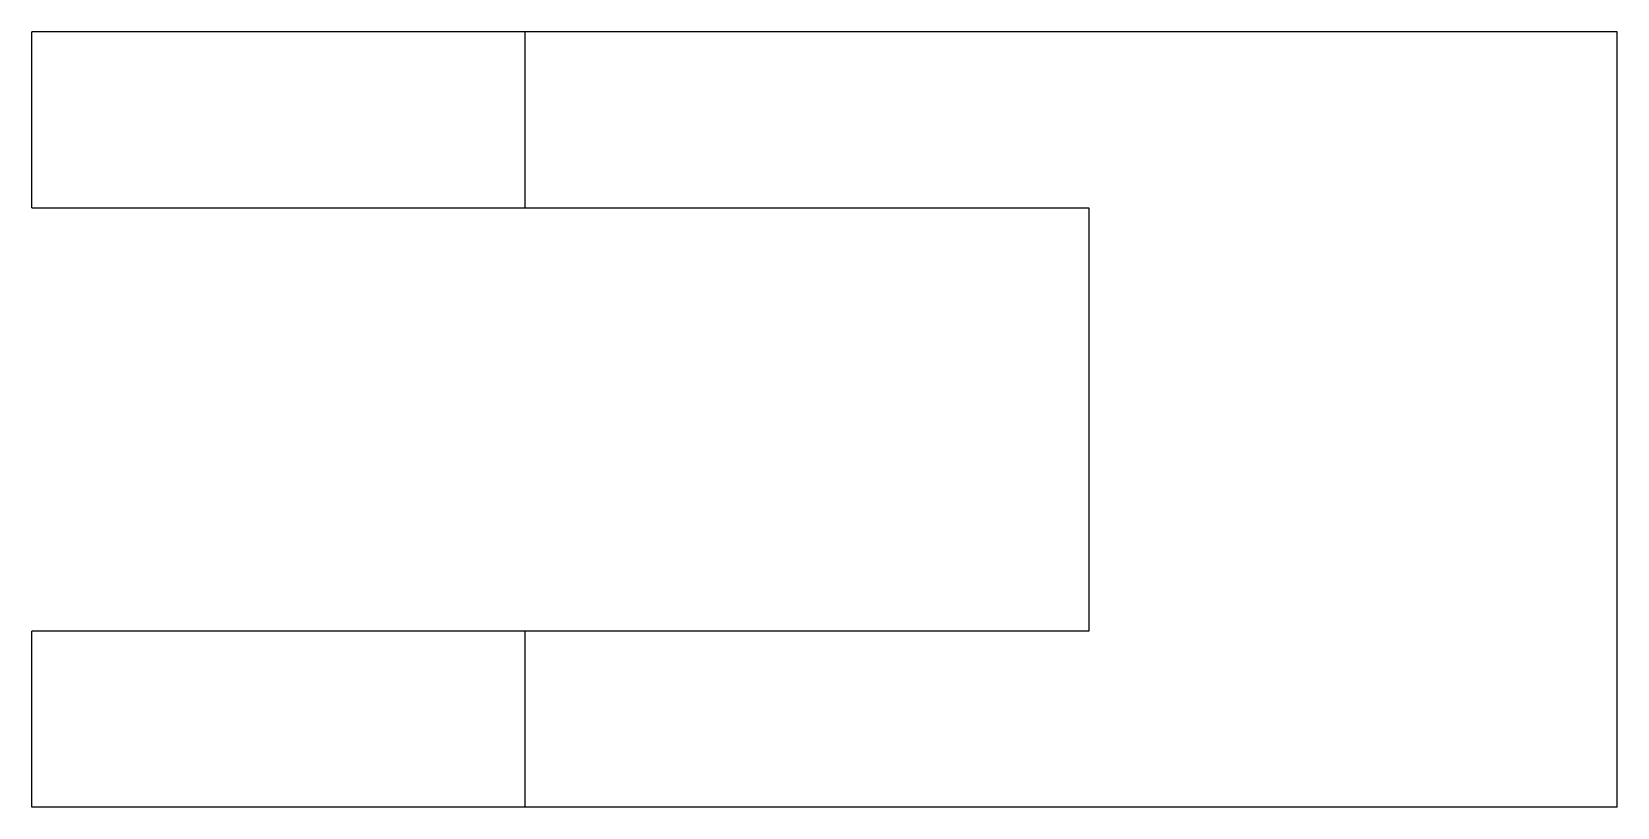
# Model space of a CAD drawing. Header units: metres. Extents: x -10 to 35, y -22 to 0.
import ezdxf

# ---------------------------------------------------------------- set-up
doc = ezdxf.new("R2010")
doc.units = ezdxf.units.M

msp = doc.modelspace()

# ---------------------------------------------------------------- linework, layer by layer
for points in [[(-10, -5), (-10, -4.9), (-10, -4.8), (-10, -4.7), (-10, -4.6), (-10, -4.5), (-10, -4.4), (-10, -4.3), (-10, -4.2), (-10, -4.1), (-10, -4), (-10, -3.9), (-10, -3.8), (-10, -3.7), (-10, -3.6), (-10, -3.5), (-10, -3.4), (-10, -3.3), (-10, -3.2), (-10, -3.1), (-10, -3), (-10, -2.9), (-10, -2.8), (-10, -2.7), (-10, -2.6), (-10, -2.5), (-10, -2.4), (-10, -2.3), (-10, -2.2), (-10, -2.1), (-10, -2), (-10, -1.9), (-10, -1.8), (-10, -1.7), (-10, -1.6), (-10, -1.5), (-10, -1.4), (-10, -1.3), (-10, -1.2), (-10, -1.1), (-10, -1), (-10, -0.9), (-10, -0.8), (-10, -0.7), (-10, -0.6), (-10, -0.5), (-10, -0.4), (-10, -0.3), (-10, -0.2), (-10, -0.1), (-10, 0)], [(4, 0), (3.951, 0), (3.902, 0), (3.853, 0), (3.762, 0), (3.617, 0), (3.472, 0), (3.327, 0), (3.107, 0), (2.873, 0), (2.64, 0), (2.384, 0), (2.074, 0), (1.763, 0), (1.453, 0), (1.099, 0), (0.727, 0), (0.356, 0), (-0.022, 0), (-0.436, 0), (-0.851, 0), (-1.265, 0), (-1.692, 0), (-2.128, 0), (-2.564, 0), (-3, 0), (-3.436, 0), (-3.872, 0), (-4.308, 0), (-4.735, 0), (-5.149, 0), (-5.564, 0), (-5.978, 0), (-6.356, 0), (-6.727, 0), (-7.099, 0), (-7.453, 0), (-7.763, 0), (-8.074, 0), (-8.384, 0), (-8.64, 0), (-8.873, 0), (-9.107, 0), (-9.327, 0), (-9.472, 0), (-9.617, 0), (-9.762, 0), (-9.853, 0), (-9.902, 0), (-9.951, 0), (-10, 0)], [(4, -5), (4, -4.9), (4, -4.8), (4, -4.7), (4, -4.6), (4, -4.5), (4, -4.4), (4, -4.3), (4, -4.2), (4, -4.1), (4, -4), (4, -3.9), (4, -3.8), (4, -3.7), (4, -3.6), (4, -3.5), (4, -3.4), (4, -3.3), (4, -3.2), (4, -3.1), (4, -3), (4, -2.9), (4, -2.8), (4, -2.7), (4, -2.6), (4, -2.5), (4, -2.4), (4, -2.3), (4, -2.2), (4, -2.1), (4, -2), (4, -1.9), (4, -1.8), (4, -1.7), (4, -1.6), (4, -1.5), (4, -1.4), (4, -1.3), (4, -1.2), (4, -1.1), (4, -1), (4, -0.9), (4, -0.8), (4, -0.7), (4, -0.6), (4, -0.5), (4, -0.4), (4, -0.3), (4, -0.2), (4, -0.1), (4, 0)], [(35, 0), (34.38, 0), (33.76, 0), (33.14, 0), (32.52, 0), (31.9, 0), (31.28, 0), (30.66, 0), (30.04, 0), (29.42, 0), (28.8, 0), (28.18, 0), (27.56, 0), (26.94, 0), (26.32, 0), (25.7, 0), (25.08, 0), (24.46, 0), (23.84, 0), (23.22, 0), (22.6, 0), (21.98, 0), (21.36, 0), (20.74, 0), (20.12, 0), (19.5, 0), (18.88, 0), (18.26, 0), (17.64, 0), (17.02, 0), (16.4, 0), (15.78, 0), (15.16, 0), (14.54, 0), (13.92, 0), (13.3, 0), (12.68, 0), (12.06, 0), (11.44, 0), (10.82, 0), (10.2, 0), (9.58, 0), (8.96, 0), (8.34, 0), (7.72, 0), (7.1, 0), (6.48, 0), (5.86, 0), (5.24, 0), (4.62, 0), (4, 0)], [(35, -22), (35, -21.56), (35, -21.12), (35, -20.68), (35, -20.24), (35, -19.8), (35, -19.36), (35, -18.92), (35, -18.48), (35, -18.04), (35, -17.6), (35, -17.16), (35, -16.72), (35, -16.28), (35, -15.84), (35, -15.4), (35, -14.96), (35, -14.52), (35, -14.08), (35, -13.64), (35, -13.2), (35, -12.76), (35, -12.32), (35, -11.88), (35, -11.44), (35, -11), (35, -10.56), (35, -10.12), (35, -9.68), (35, -9.24), (35, -8.8), (35, -8.36), (35, -7.92), (35, -7.48), (35, -7.04), (35, -6.6), (35, -6.16), (35, -5.72), (35, -5.28), (35, -4.84), (35, -4.4), (35, -3.96), (35, -3.52), (35, -3.08), (35, -2.64), (35, -2.2), (35, -1.76), (35, -1.32), (35, -0.88), (35, -0.44), (35, 0)], [(-10, -5), (-9.951, -5), (-9.902, -5), (-9.853, -5), (-9.762, -5), (-9.617, -5), (-9.472, -5), (-9.327, -5), (-9.107, -5), (-8.873, -5), (-8.64, -5), (-8.384, -5), (-8.074, -5), (-7.763, -5), (-7.453, -5), (-7.099, -5), (-6.727, -5), (-6.356, -5), (-5.978, -5), (-5.564, -5), (-5.149, -5), (-4.735, -5), (-4.308, -5), (-3.872, -5), (-3.436, -5), (-3, -5), (-2.564, -5), (-2.128, -5), (-1.692, -5), (-1.265, -5), (-0.851, -5), (-0.436, -5), (-0.022, -5), (0.356, -5), (0.727, -5), (1.099, -5), (1.453, -5), (1.763, -5), (2.074, -5), (2.384, -5), (2.64, -5), (2.873, -5), (3.107, -5), (3.327, -5), (3.472, -5), (3.617, -5), (3.762, -5), (3.853, -5), (3.902, -5), (3.951, -5), (4, -5)], [(4, -5), (4.32, -5), (4.64, -5), (4.96, -5), (5.28, -5), (5.6, -5), (5.92, -5), (6.24, -5), (6.56, -5), (6.88, -5), (7.2, -5), (7.52, -5), (7.84, -5), (8.16, -5), (8.48, -5), (8.8, -5), (9.12, -5), (9.44, -5), (9.76, -5), (10.08, -5), (10.4, -5), (10.72, -5), (11.04, -5), (11.36, -5), (11.68, -5), (12, -5), (12.32, -5), (12.64, -5), (12.96, -5), (13.28, -5), (13.6, -5), (13.92, -5), (14.24, -5), (14.56, -5), (14.88, -5), (15.2, -5), (15.52, -5), (15.84, -5), (16.16, -5), (16.48, -5), (16.8, -5), (17.12, -5), (17.44, -5), (17.76, -5), (18.08, -5), (18.4, -5), (18.72, -5), (19.04, -5), (19.36, -5), (19.68, -5), (20, -5)], [(20, -5), (20, -5.24), (20, -5.48), (20, -5.72), (20, -5.96), (20, -6.2), (20, -6.44), (20, -6.68), (20, -6.92), (20, -7.16), (20, -7.4), (20, -7.64), (20, -7.88), (20, -8.12), (20, -8.36), (20, -8.6), (20, -8.84), (20, -9.08), (20, -9.32), (20, -9.56), (20, -9.8), (20, -10.04), (20, -10.28), (20, -10.52), (20, -10.76), (20, -11), (20, -11.24), (20, -11.48), (20, -11.72), (20, -11.96), (20, -12.2), (20, -12.44), (20, -12.68), (20, -12.92), (20, -13.16), (20, -13.4), (20, -13.64), (20, -13.88), (20, -14.12), (20, -14.36), (20, -14.6), (20, -14.84), (20, -15.08), (20, -15.32), (20, -15.56), (20, -15.8), (20, -16.04), (20, -16.28), (20, -16.52), (20, -16.76), (20, -17)], [(4, -17), (3.951, -17), (3.902, -17), (3.853, -17), (3.762, -17), (3.617, -17), (3.472, -17), (3.327, -17), (3.107, -17), (2.873, -17), (2.64, -17), (2.384, -17), (2.074, -17), (1.763, -17), (1.453, -17), (1.099, -17), (0.727, -17), (0.356, -17), (-0.022, -17), (-0.436, -17), (-0.851, -17), (-1.265, -17), (-1.692, -17), (-2.128, -17), (-2.564, -17), (-3, -17), (-3.436, -17), (-3.872, -17), (-4.308, -17), (-4.735, -17), (-5.149, -17), (-5.564, -17), (-5.978, -17), (-6.356, -17), (-6.727, -17), (-7.099, -17), (-7.453, -17), (-7.763, -17), (-8.074, -17), (-8.384, -17), (-8.64, -17), (-8.873, -17), (-9.107, -17), (-9.327, -17), (-9.472, -17), (-9.617, -17), (-9.762, -17), (-9.853, -17), (-9.902, -17), (-9.951, -17), (-10, -17)], [(-10, -22), (-10, -21.9), (-10, -21.8), (-10, -21.7), (-10, -21.6), (-10, -21.5), (-10, -21.4), (-10, -21.3), (-10, -21.2), (-10, -21.1), (-10, -21), (-10, -20.9), (-10, -20.8), (-10, -20.7), (-10, -20.6), (-10, -20.5), (-10, -20.4), (-10, -20.3), (-10, -20.2), (-10, -20.1), (-10, -20), (-10, -19.9), (-10, -19.8), (-10, -19.7), (-10, -19.6), (-10, -19.5), (-10, -19.4), (-10, -19.3), (-10, -19.2), (-10, -19.1), (-10, -19), (-10, -18.9), (-10, -18.8), (-10, -18.7), (-10, -18.6), (-10, -18.5), (-10, -18.4), (-10, -18.3), (-10, -18.2), (-10, -18.1), (-10, -18), (-10, -17.9), (-10, -17.8), (-10, -17.7), (-10, -17.6), (-10, -17.5), (-10, -17.4), (-10, -17.3), (-10, -17.2), (-10, -17.1), (-10, -17)], [(20, -17), (19.68, -17), (19.36, -17), (19.04, -17), (18.72, -17), (18.4, -17), (18.08, -17), (17.76, -17), (17.44, -17), (17.12, -17), (16.8, -17), (16.48, -17), (16.16, -17), (15.84, -17), (15.52, -17), (15.2, -17), (14.88, -17), (14.56, -17), (14.24, -17), (13.92, -17), (13.6, -17), (13.28, -17), (12.96, -17), (12.64, -17), (12.32, -17), (12, -17), (11.68, -17), (11.36, -17), (11.04, -17), (10.72, -17), (10.4, -17), (10.08, -17), (9.76, -17), (9.44, -17), (9.12, -17), (8.8, -17), (8.48, -17), (8.16, -17), (7.84, -17), (7.52, -17), (7.2, -17), (6.88, -17), (6.56, -17), (6.24, -17), (5.92, -17), (5.6, -17), (5.28, -17), (4.96, -17), (4.64, -17), (4.32, -17), (4, -17)], [(4, -22), (4, -21.9), (4, -21.8), (4, -21.7), (4, -21.6), (4, -21.5), (4, -21.4), (4, -21.3), (4, -21.2), (4, -21.1), (4, -21), (4, -20.9), (4, -20.8), (4, -20.7), (4, -20.6), (4, -20.5), (4, -20.4), (4, -20.3), (4, -20.2), (4, -20.1), (4, -20), (4, -19.9), (4, -19.8), (4, -19.7), (4, -19.6), (4, -19.5), (4, -19.4), (4, -19.3), (4, -19.2), (4, -19.1), (4, -19), (4, -18.9), (4, -18.8), (4, -18.7), (4, -18.6), (4, -18.5), (4, -18.4), (4, -18.3), (4, -18.2), (4, -18.1), (4, -18), (4, -17.9), (4, -17.8), (4, -17.7), (4, -17.6), (4, -17.5), (4, -17.4), (4, -17.3), (4, -17.2), (4, -17.1), (4, -17)], [(4, -22), (3.951, -22), (3.902, -22), (3.853, -22), (3.762, -22), (3.617, -22), (3.472, -22), (3.327, -22), (3.107, -22), (2.873, -22), (2.64, -22), (2.384, -22), (2.074, -22), (1.763, -22), (1.453, -22), (1.099, -22), (0.727, -22), (0.356, -22), (-0.022, -22), (-0.436, -22), (-0.851, -22), (-1.265, -22), (-1.692, -22), (-2.128, -22), (-2.564, -22), (-3, -22), (-3.436, -22), (-3.872, -22), (-4.308, -22), (-4.735, -22), (-5.149, -22), (-5.564, -22), (-5.978, -22), (-6.356, -22), (-6.727, -22), (-7.099, -22), (-7.453, -22), (-7.763, -22), (-8.074, -22), (-8.384, -22), (-8.64, -22), (-8.873, -22), (-9.107, -22), (-9.327, -22), (-9.472, -22), (-9.617, -22), (-9.762, -22), (-9.853, -22), (-9.902, -22), (-9.951, -22), (-10, -22)], [(35, -22), (34.38, -22), (33.76, -22), (33.14, -22), (32.52, -22), (31.9, -22), (31.28, -22), (30.66, -22), (30.04, -22), (29.42, -22), (28.8, -22), (28.18, -22), (27.56, -22), (26.94, -22), (26.32, -22), (25.7, -22), (25.08, -22), (24.46, -22), (23.84, -22), (23.22, -22), (22.6, -22), (21.98, -22), (21.36, -22), (20.74, -22), (20.12, -22), (19.5, -22), (18.88, -22), (18.26, -22), (17.64, -22), (17.02, -22), (16.4, -22), (15.78, -22), (15.16, -22), (14.54, -22), (13.92, -22), (13.3, -22), (12.68, -22), (12.06, -22), (11.44, -22), (10.82, -22), (10.2, -22), (9.58, -22), (8.96, -22), (8.34, -22), (7.72, -22), (7.1, -22), (6.48, -22), (5.86, -22), (5.24, -22), (4.62, -22), (4, -22)]]:
    msp.add_lwpolyline(points)

doc.saveas('drawing.dxf')
